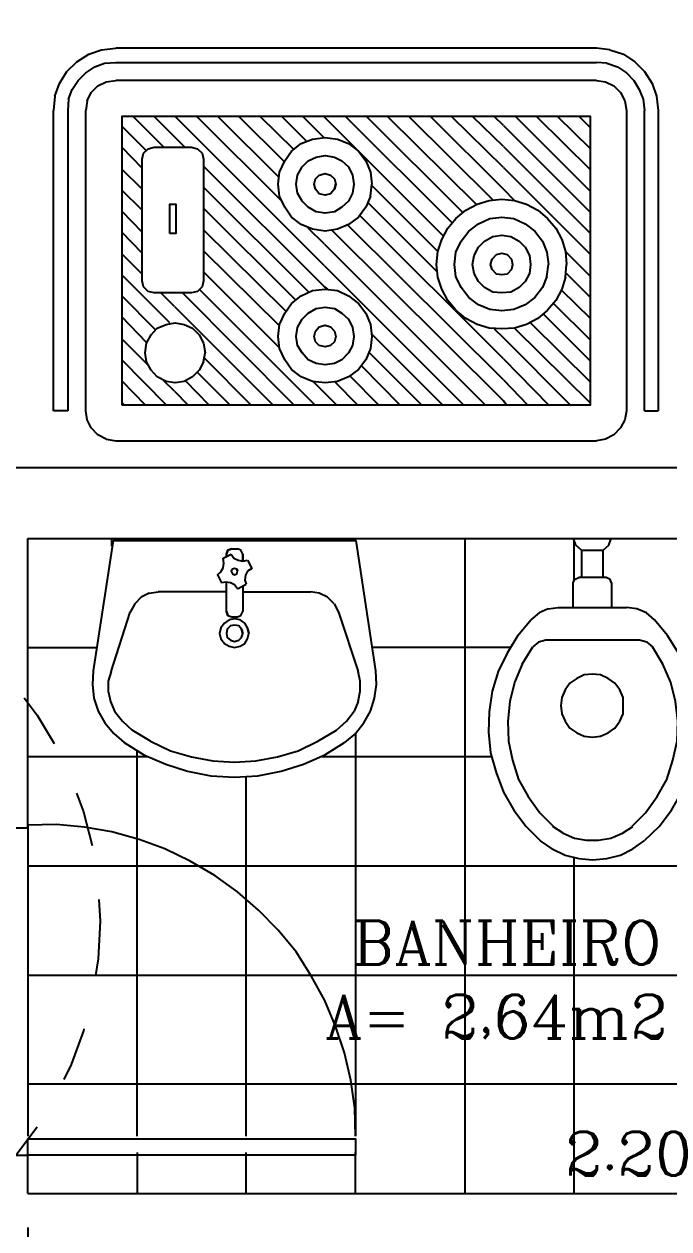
# Model space of a CAD drawing. Extents: x -7 to 295, y -11 to 39.
# Drawn here: x 193.378 to 194.559, y 19.782 to 21.989 of the extents above; entities that cross this region are included whole.
import ezdxf
from ezdxf.enums import TextEntityAlignment as Align

# ---------------------------------------------------------------- set-up
doc = ezdxf.new("R2010")
doc.units = 0
doc.header["$LTSCALE"] = 20
doc.linetypes.add('DASHED2', pattern=[0.375, 0.25, -0.125])
doc.layers.get('0').update_dxf_attribs({"linetype": 'CONTINUOUS'})
doc.layers.get('DEFPOINTS').update_dxf_attribs({"linetype": 'CONTINUOUS'})
for name, color, linetype in [('APARELHO', 1, 'CONTINUOUS'), ('APARELHOS', 1, 'CONTINUOUS'), ('COTAS', 244, 'CONTINUOUS'), ('EQUIPAMENTO', 244, 'CONTINUOUS'), ('MADEIRAME', 244, 'CONTINUOUS'), ('PAREDALV', 7, 'CONTINUOUS'), ('PEN7', 7, 'CONTINUOUS'), ('PISO', 30, 'CONTINUOUS'), ('PORTA', 1, 'CONTINUOUS'), ('TELHADO', 1, 'CONTINUOUS'), ('TEXTO', 244, 'CONTINUOUS')]:
    doc.layers.add(name, color=color, linetype=linetype)
doc.styles.add('ROMANC', font='romanc.shx', dxfattribs={"height": 0.08})
doc.dimstyles.new('ROMANC', dxfattribs={"dimtxt": 0.1, "dimasz": 0.18, "dimexe": 0.05, "dimexo": 0.0625, "dimgap": 0.09, "dimtad": 0, "dimzin": 0, "dimtxsty": 'ROMANC', "dimblk1": 'NONE', "dimblk2": 'NONE', "dimsah": 1, "dimcen": 0.09, "dimclrd": 244, "dimclre": 244, "dimclrt": 244, "dimazin": 3, "dimtfac": 1, "dimtdec": 4, "dimtofl": 0, "dimtmove": 0, "dimatfit": 3, "dimtolj": 1, "dimtzin": 0})

# ---------------------------------------------------------------- blocks, each defined once
blk = doc.blocks.new('_OBLIQUE')
at = {"color": 0, "linetype": 'BYBLOCK'}
blk.add_line((-0.5, -0.5), (0.5, 0.5), dxfattribs=at)
blk = doc.blocks.new('*D220')
at = {"color": 244, "linetype": 'BYBLOCK'}
for p, q in [((159.456, 16.5318), (159.456, 16.6499)), ((160.456, 16.5568), (160.456, 16.6499)), ((159.456, 16.5999), (159.7441, 16.5999)), ((160.456, 16.5999), (160.1679, 16.5999))]:
    blk.add_line(p, q, dxfattribs=at)
at = {"layer": 'DEFPOINTS', "color": 0, "linetype": 'BYBLOCK'}
for p in [(163.651, 20.7802), (162.9335, 20.7243), (163.651, 20.7193), (160.456, 16.5999), (160.456, 16.4943), (159.456, 16.4693)]:
    blk.add_point(p, dxfattribs=at)
at = {"color": 244, "linetype": 'BYBLOCK', "xscale": 0.1, "yscale": 0.1, "zscale": 0.1, "rotation": 180}
blk.add_blockref('_OBLIQUE', (159.456, 16.5999), dxfattribs=at)
at = {"color": 244, "linetype": 'BYBLOCK', "xscale": 0.1, "yscale": 0.1, "zscale": 0.1}
blk.add_blockref('_OBLIQUE', (160.456, 16.5999), dxfattribs=at)
at = {"color": 244, "linetype": 'BYBLOCK', "char_height": 0.08, "attachment_point": 5, "style": 'ROMANC'}
for s, insert in [('\\A1;{0.75}', (163.2923, 20.7802)), ('\\A1;1.00', (159.956, 16.5999))]:
    blk.add_mtext(s, dxfattribs=dict(at, insert=insert))
blk = doc.blocks.new('*D229')
at = {"color": 244, "linetype": 'BYBLOCK'}
for p, q in [((161.451, 20.6568), (161.451, 20.2171)), ((161.321, 20.5268), (161.321, 20.2171)), ((161.321, 20.2671), (161.321, 20.2671)), ((161.451, 20.2671), (161.651, 20.2671))]:
    blk.add_line(p, q, dxfattribs=at)
at = {"layer": 'DEFPOINTS', "color": 0, "linetype": 'BYBLOCK'}
for p in [(161.451, 20.7193), (161.321, 20.5893), (161.451, 20.2671)]:
    blk.add_point(p, dxfattribs=at)
at = {"color": 244, "linetype": 'BYBLOCK', "xscale": 0.1, "yscale": 0.1, "zscale": 0.1}
blk.add_blockref('_OBLIQUE', (161.321, 20.2671), dxfattribs=at)
at = {"color": 244, "linetype": 'BYBLOCK', "xscale": 0.1, "yscale": 0.1, "zscale": 0.1, "rotation": 180}
blk.add_blockref('_OBLIQUE', (161.451, 20.2671), dxfattribs=at)
at = {"color": 244, "linetype": 'BYBLOCK', "insert": (161.8629, 20.2671), "char_height": 0.08, "attachment_point": 5, "style": 'ROMANC'}
blk.add_mtext('\\A1;0.13', dxfattribs=at)
blk = doc.blocks.new('*D230')
at = {"layer": 'DEFPOINTS', "color": 0, "linetype": 'BYBLOCK'}
for p in [(163.651, 20.7921), (161.451, 20.7193), (163.651, 20.7193)]:
    blk.add_point(p, dxfattribs=at)
at = {"color": 244, "linetype": 'BYBLOCK', "insert": (162.551, 20.7921), "char_height": 0.08, "attachment_point": 5, "style": 'ROMANC'}
blk.add_mtext('\\A1;2.20', dxfattribs=at)
blk = doc.blocks.new('*D221')
at = {"color": 244, "linetype": 'BYBLOCK'}
for p, q in [((157.781, 25.2464), (157.781, 25.519)), ((163.781, 25.2464), (163.781, 25.519)), ((157.781, 25.469), (160.5691, 25.469)), ((163.781, 25.469), (160.9929, 25.469)), ((164.5336, 23.7859), (164.6638, 23.7859)), ((164.6138, 23.7859), (164.6138, 22.8708)), ((164.6138, 21.5319), (164.6138, 22.447)), ((164.5336, 21.5319), (164.6638, 21.5319))]:
    blk.add_line(p, q, dxfattribs=at)
at = {"layer": 'DEFPOINTS', "color": 0, "linetype": 'BYBLOCK'}
for p in [(163.781, 25.469), (157.781, 25.1839), (163.781, 25.1839), (164.4711, 23.7859), (164.4711, 21.5319), (164.6138, 21.5319)]:
    blk.add_point(p, dxfattribs=at)
at = {"color": 244, "linetype": 'BYBLOCK', "xscale": 0.1, "yscale": 0.1, "zscale": 0.1}
for p, rotation in [((157.781, 25.469), 180), ((164.6138, 23.7859), 90), ((164.6138, 21.5319), 270)]:
    blk.add_blockref('_OBLIQUE', p, dxfattribs=dict(at, rotation=rotation))
blk.add_blockref('_OBLIQUE', (163.781, 25.469), dxfattribs=at)
at = {"color": 244, "linetype": 'BYBLOCK', "insert": (160.781, 25.469), "char_height": 0.08, "attachment_point": 5, "style": 'ROMANC'}
blk.add_mtext('\\A1;6.00', dxfattribs=at)
at = {"color": 244, "linetype": 'BYBLOCK', "insert": (164.6138, 22.6589), "char_height": 0.08, "attachment_point": 5, "rotation": 90, "style": 'ROMANC'}
blk.add_mtext('\\A1;2.25', dxfattribs=at)

msp = doc.modelspace()

# ---------------------------------------------------------------- linework, layer by layer
at = {"layer": 'APARELHO', "color": 244}
for points in [[(194.3988, 21.0254), (194.3888, 21.0342), (194.3843, 21.0467)], [(194.4388, 21.0254), (194.4488, 21.0342), (194.4534, 21.0467)], [(194.3988, 21.0254), (194.4388, 21.0254)], [(194.3988, 21.0254), (194.3988, 20.9754)], [(194.4388, 20.9754), (194.4388, 21.0254)], [(194.3838, 20.9654), (194.3863, 20.9717), (194.3938, 20.9754)], [(194.4438, 20.9754), (194.3938, 20.9754)], [(194.4538, 20.9654), (194.4513, 20.9717), (194.4438, 20.9754)], [(194.3838, 20.9204), (194.3838, 20.9654)], [(194.4538, 20.9654), (194.4538, 20.9204)], [(194.3376, 20.9179), (194.3213, 20.9104), (194.3063, 20.8979)], [(194.3376, 20.9179), (194.3563, 20.9204)], [(194.3563, 20.9204), (194.4813, 20.9204)], [(194.5326, 20.8979), (194.5176, 20.9104), (194.5001, 20.9179), (194.4813, 20.9204)], [(194.2826, 20.8692), (194.3063, 20.8979)], [(194.5413, 20.5192), (194.5638, 20.5492), (194.5826, 20.5817), (194.5963, 20.6179), (194.6051, 20.6542), (194.6101, 20.6917), (194.6088, 20.7292), (194.6026, 20.7667), (194.5926, 20.8029), (194.5763, 20.8367), (194.5563, 20.8692), (194.5326, 20.8979)], [(194.2826, 20.8692), (194.2626, 20.8367), (194.2463, 20.8029), (194.2351, 20.7667), (194.2301, 20.7292), (194.2288, 20.6917), (194.2326, 20.6542), (194.2426, 20.6179), (194.2563, 20.5817), (194.2751, 20.5492), (194.2976, 20.5192), (194.3238, 20.4929)], [(194.2901, 20.8167), (194.3101, 20.8479)], [(194.5051, 20.8604), (194.3338, 20.8604), (194.3201, 20.8567), (194.3101, 20.8479)], [(194.5188, 20.8567), (194.5051, 20.8604)], [(194.5163, 20.5442), (194.5376, 20.5742), (194.5551, 20.6054), (194.5663, 20.6404), (194.5738, 20.6754), (194.5751, 20.7117), (194.5713, 20.7479), (194.5626, 20.7829), (194.5476, 20.8167), (194.5288, 20.8479)], [(194.2901, 20.8167), (194.2763, 20.7829), (194.2676, 20.7479), (194.2638, 20.7117), (194.2651, 20.6754), (194.2726, 20.6404), (194.2838, 20.6054), (194.3013, 20.5742), (194.3226, 20.5442), (194.3476, 20.5192)], [(194.4751, 20.7554), (194.4688, 20.7692), (194.4601, 20.7817), (194.4476, 20.7904), (194.4338, 20.7967), (194.4188, 20.7979), (194.4038, 20.7967), (194.3901, 20.7904), (194.3776, 20.7817), (194.3688, 20.7692), (194.3626, 20.7554), (194.3613, 20.7404), (194.3626, 20.7254), (194.3688, 20.7117), (194.3776, 20.6992), (194.3901, 20.6904), (194.4038, 20.6842), (194.4188, 20.6829), (194.4338, 20.6842), (194.4476, 20.6904), (194.4601, 20.6992), (194.4688, 20.7117), (194.4751, 20.7254), (194.4751, 20.7554)], [(193.5613, 20.6729), (193.5976, 20.6504), (193.6376, 20.6329), (193.6776, 20.6204), (193.7201, 20.6117), (193.7638, 20.6092), (193.8063, 20.6117), (193.8488, 20.6204), (193.8901, 20.6329), (193.9288, 20.6504), (193.9651, 20.6729)], [(194.5163, 20.5442), (194.4913, 20.5192)], [(194.3651, 20.5067), (194.3463, 20.5192)], [(194.3651, 20.5067), (194.3863, 20.4979), (194.4076, 20.4942), (194.4301, 20.4942), (194.4526, 20.4979), (194.4738, 20.5067), (194.4926, 20.5192)], [(194.5413, 20.5192), (194.5138, 20.4929)], [(194.3451, 20.4779), (194.3238, 20.4929)], [(194.3451, 20.4779), (194.3688, 20.4667), (194.3938, 20.4604), (194.4188, 20.4579), (194.4451, 20.4604), (194.4701, 20.4667), (194.4926, 20.4779), (194.5138, 20.4929)]]:
    msp.add_lwpolyline(points, dxfattribs=at)
at = {"layer": 'APARELHOS', "color": 244, "linetype": 'CONTINUOUS'}
for p, q in [((193.7588, 21.0279), (193.7688, 21.0279)), ((193.7688, 20.9542), (193.7851, 20.9629)), ((193.7788, 20.9596), (193.7788, 20.9129))]:
    msp.add_line(p, q, dxfattribs=at)
for points in [[(193.5413, 21.0429), (193.5051, 20.8042)], [(193.5388, 21.0329), (193.5388, 21.0467)], [(193.5413, 21.0429), (193.9863, 21.0429)], [(194.0226, 20.8042), (193.9863, 21.0429)], [(193.7426, 21.0104), (193.7576, 21.0179)], [(193.7488, 21.0142), (193.7488, 21.0179), (193.7513, 21.0254), (193.7588, 21.0279), (193.7513, 21.0254), (193.7488, 21.0179)], [(193.7576, 21.0179), (193.7626, 21.0104), (193.7701, 21.0067), (193.7788, 21.0054), (193.7876, 21.0067)], [(193.7788, 21.0179), (193.7788, 21.0054), (193.7788, 21.0179), (193.7751, 21.0254), (193.7688, 21.0279)], [(193.7388, 20.9854), (193.7326, 20.9804), (193.7388, 20.9854), (193.7426, 20.9929), (193.7438, 21.0017), (193.7426, 21.0104)], [(193.7876, 21.0067), (193.7951, 20.9917), (193.7876, 20.9867), (193.7838, 20.9792), (193.7826, 20.9704), (193.7851, 20.9629)], [(193.7326, 20.9804), (193.7401, 20.9654)], [(193.7676, 20.9904), (193.7688, 20.9867), (193.7676, 20.9904), (193.7638, 20.9917), (193.7601, 20.9904), (193.7576, 20.9867), (193.7601, 20.9817), (193.7638, 20.9804), (193.7676, 20.9817), (193.7688, 20.9867)], [(193.6076, 20.9467), (193.6238, 20.9492)], [(193.7488, 20.9492), (193.6238, 20.9492)], [(193.7688, 20.9542), (193.7638, 20.9617), (193.7563, 20.9654), (193.7476, 20.9667), (193.7401, 20.9654)], [(193.7488, 20.9129), (193.7488, 20.9667)], [(193.7788, 20.9492), (193.9026, 20.9492)], [(193.9463, 20.9267), (193.9338, 20.9392), (193.9188, 20.9467), (193.9026, 20.9492)], [(193.6076, 20.9467), (193.5926, 20.9392), (193.5813, 20.9267), (193.5726, 20.9117)], [(193.5376, 20.8029), (193.5726, 20.9117)], [(193.7513, 20.9054), (193.7488, 20.9129), (193.7513, 20.9054), (193.7588, 20.9029)], [(193.7688, 20.9029), (193.7751, 20.9054), (193.7788, 20.9129)], [(193.9463, 20.9267), (193.9538, 20.9117)], [(193.9538, 20.9117), (193.9901, 20.8029)], [(193.7876, 20.8829), (193.7901, 20.8729), (193.7876, 20.8829), (193.7826, 20.8917), (193.7738, 20.8979), (193.7638, 20.8992), (193.7538, 20.8979), (193.7451, 20.8917), (193.7388, 20.8829), (193.7363, 20.8729), (193.7388, 20.8629), (193.7451, 20.8542), (193.7538, 20.8492), (193.7638, 20.8467), (193.7738, 20.8492), (193.7826, 20.8542), (193.7876, 20.8629), (193.7901, 20.8729)], [(193.7763, 20.8804), (193.7788, 20.8729), (193.7763, 20.8804), (193.7713, 20.8867), (193.7638, 20.8879), (193.7563, 20.8867), (193.7501, 20.8804), (193.7488, 20.8729), (193.7501, 20.8654), (193.7563, 20.8604), (193.7638, 20.8579), (193.7713, 20.8604), (193.7763, 20.8654), (193.7788, 20.8729)], [(193.7588, 20.9029), (193.7688, 20.9029)], [(193.5051, 20.8042), (193.5038, 20.7792), (193.5063, 20.7542), (193.5138, 20.7304), (193.5263, 20.7092), (193.5426, 20.6892), (193.5613, 20.6729)], [(193.5376, 20.8029), (193.5326, 20.7854), (193.5326, 20.7667), (193.5363, 20.7479), (193.5438, 20.7304)], [(193.9851, 20.6892), (194.0001, 20.7092), (194.0126, 20.7304), (194.0201, 20.7542), (194.0238, 20.7792), (194.0226, 20.8042)], [(193.9901, 20.7479), (193.9938, 20.7667), (193.9938, 20.7854), (193.9901, 20.8029)], [(193.5438, 20.7304), (193.5588, 20.7117), (193.5763, 20.6954)], [(193.9501, 20.6954), (193.9688, 20.7117), (193.9826, 20.7304)], [(193.9901, 20.7479), (193.9826, 20.7304)], [(193.6101, 20.6754), (193.5763, 20.6954)], [(193.6101, 20.6754), (193.6463, 20.6579), (193.6851, 20.6467), (193.7238, 20.6392), (193.7638, 20.6367), (193.8026, 20.6392), (193.8426, 20.6467), (193.8801, 20.6579), (193.9163, 20.6754), (193.9501, 20.6954)], [(193.9851, 20.6892), (193.9651, 20.6729)]]:
    msp.add_lwpolyline(points, dxfattribs=at)
at = {"layer": 'EQUIPAMENTO', "color": 252, "linetype": 'CONTINUOUS'}
for points in [[(193.4349, 21.857), (193.4431, 21.8803), (193.4569, 21.9023), (193.4748, 21.9202), (193.4968, 21.934), (193.5201, 21.9422), (193.5463, 21.945)], [(194.4263, 21.945), (193.5463, 21.945)], [(194.451, 21.9422), (194.4263, 21.945)], [(194.451, 21.9422), (194.4758, 21.934), (194.4964, 21.9202), (194.5143, 21.9023), (194.528, 21.8803), (194.5363, 21.857), (194.539, 21.8308)], [(193.4596, 21.8515), (193.4665, 21.8693), (193.4775, 21.8858), (193.4913, 21.8996), (193.5078, 21.9106), (193.5256, 21.9175), (193.5463, 21.9188)], [(193.5463, 21.9188), (194.4263, 21.9188)], [(194.4455, 21.9175), (194.4263, 21.9188)], [(194.4455, 21.9175), (194.4648, 21.9106), (194.4813, 21.8996), (194.495, 21.8858), (194.5046, 21.8693), (194.5115, 21.8515), (194.5143, 21.8308)], [(193.494, 21.8487), (193.5009, 21.8638), (193.5133, 21.8762), (193.5284, 21.8831), (193.5463, 21.8858)], [(194.4263, 21.8858), (193.5463, 21.8858)], [(194.4263, 21.8858), (194.4428, 21.8831), (194.4579, 21.8762), (194.4703, 21.8638), (194.4785, 21.8487), (194.4813, 21.8308)], [(193.4349, 21.857), (193.4321, 21.8308)], [(193.4596, 21.8515), (193.4583, 21.8308)], [(193.494, 21.8487), (193.4913, 21.8308)], [(193.4321, 21.2808), (193.4321, 21.8308)], [(193.4583, 21.8308), (193.4583, 21.2808)], [(193.4913, 21.2808), (193.4913, 21.8308)], [(193.5573, 21.2918), (194.4153, 21.2918), (194.4153, 21.8198), (193.5573, 21.8198), (193.5573, 21.2918)], [(193.6343, 21.7635), (193.5779, 21.8198)], [(193.6535, 21.7827), (193.6164, 21.8198)], [(193.9285, 21.5462), (193.6549, 21.8198)], [(193.8488, 21.6658), (193.6948, 21.8198)], [(193.7333, 21.8198), (193.8446, 21.7085)], [(193.8543, 21.7373), (193.7718, 21.8198)], [(193.8721, 21.7593), (193.8103, 21.8198)], [(193.8955, 21.7745), (193.8501, 21.8198)], [(193.9271, 21.7813), (193.8886, 21.8198)], [(193.9285, 21.8185), (193.9271, 21.8198)], [(194.1458, 21.6012), (193.9285, 21.8185)], [(193.967, 21.8198), (194.1609, 21.626)], [(194.1815, 21.6438), (194.0055, 21.8198)], [(194.2063, 21.659), (194.044, 21.8198)], [(194.2365, 21.6672), (194.0825, 21.8198)], [(194.2558, 21.6865), (194.1224, 21.8198)], [(194.2558, 21.7263), (194.1609, 21.8198)], [(194.2558, 21.7648), (194.1994, 21.8198)], [(194.2558, 21.8033), (194.2393, 21.8198)], [(194.4153, 21.6823), (194.2778, 21.8198)], [(194.3163, 21.8198), (194.4153, 21.7222)], [(194.4153, 21.7607), (194.3548, 21.8198)], [(194.3946, 21.8198), (194.4153, 21.7992)], [(194.4813, 21.8308), (194.4813, 21.2808)], [(194.5143, 21.2808), (194.5143, 21.8308)], [(194.539, 21.8308), (194.539, 21.2808)], [(193.6013, 21.758), (193.5573, 21.802)], [(194.2558, 21.8033), (194.4153, 21.6438)], [(193.6728, 21.7635), (193.6535, 21.7827)], [(194.0124, 21.6741), (194.0041, 21.6535), (193.9904, 21.6356), (193.9725, 21.6218), (193.9519, 21.6136), (193.9299, 21.6095), (193.9065, 21.6136), (193.8859, 21.6218), (193.868, 21.6356), (193.8556, 21.6535), (193.846, 21.6741), (193.8433, 21.6961), (193.846, 21.7181), (193.8556, 21.7387), (193.868, 21.7566), (193.8859, 21.7703), (193.9065, 21.7786), (193.9299, 21.7813), (193.9519, 21.7786), (193.9725, 21.7703), (193.9904, 21.7566), (194.0041, 21.7387), (194.0124, 21.7181), (194.0151, 21.6961)], [(193.5944, 21.725), (193.5573, 21.7635)], [(193.6164, 21.4967), (193.6054, 21.4995), (193.5971, 21.5077), (193.5944, 21.5187), (193.5944, 21.7415), (193.5971, 21.7525), (193.6054, 21.7607), (193.6164, 21.7635), (193.6851, 21.7635), (193.6961, 21.7607), (193.7044, 21.7525), (193.7071, 21.7415), (193.7071, 21.5187), (193.7044, 21.5077), (193.6961, 21.4995), (193.6851, 21.4967), (193.6164, 21.4967)], [(193.9821, 21.6961), (193.9794, 21.6796), (193.9725, 21.6645), (193.9601, 21.6535), (193.9464, 21.6452), (193.9299, 21.6425), (193.9134, 21.6452), (193.8983, 21.6535), (193.8873, 21.6645), (193.879, 21.6796), (193.8763, 21.6961), (193.879, 21.7126), (193.8873, 21.7277), (193.8983, 21.7387), (193.9134, 21.7456), (193.9299, 21.7483), (193.9464, 21.7456), (193.9601, 21.7387), (193.9725, 21.7277), (193.9794, 21.7126), (193.9821, 21.6961)], [(194.2558, 21.7648), (194.4153, 21.6053)], [(193.5944, 21.6865), (193.5573, 21.7236)], [(193.9285, 21.5077), (193.934, 21.5036), (193.9285, 21.5077), (193.7071, 21.7291)], [(194.2558, 21.7263), (194.4153, 21.5668)], [(193.9464, 21.6865), (193.9491, 21.6961), (193.9464, 21.6865), (193.9395, 21.6782), (193.9299, 21.6755), (193.9189, 21.6782), (193.912, 21.6865), (193.9093, 21.6961), (193.912, 21.7057), (193.9189, 21.7126), (193.9299, 21.7153), (193.9395, 21.7126), (193.9464, 21.7057), (193.9491, 21.6961)], [(193.5944, 21.648), (193.5573, 21.6851)], [(193.8996, 21.4981), (193.7071, 21.6906)], [(194.0124, 21.6741), (194.0151, 21.6961)], [(194.1361, 21.5723), (194.0151, 21.6933)], [(194.2764, 21.6658), (194.2558, 21.6865)], [(193.6453, 21.6053), (193.6453, 21.659), (193.6563, 21.659), (193.6563, 21.6053), (193.6453, 21.6053)], [(194.1348, 21.5352), (194.0083, 21.6617)], [(194.3699, 21.5256), (194.363, 21.5036), (194.352, 21.483), (194.3369, 21.4651), (194.319, 21.45), (194.2984, 21.439), (194.2764, 21.4321), (194.253, 21.4307), (194.2296, 21.4321), (194.2076, 21.439), (194.187, 21.45), (194.1691, 21.4651), (194.154, 21.483), (194.143, 21.5036), (194.1361, 21.5256), (194.1334, 21.549), (194.1361, 21.5723), (194.143, 21.5943), (194.154, 21.615), (194.1691, 21.6328), (194.187, 21.648), (194.2076, 21.659), (194.2296, 21.6658), (194.253, 21.6686), (194.2764, 21.6658), (194.2984, 21.659), (194.319, 21.648), (194.3369, 21.6328), (194.352, 21.615), (194.363, 21.5943), (194.3699, 21.5723), (194.3713, 21.549)], [(193.5944, 21.6081), (193.5573, 21.6466)], [(193.8749, 21.4843), (193.7071, 21.6521)], [(194.2558, 21.3757), (193.9931, 21.6383)], [(194.3355, 21.527), (194.3273, 21.5063), (194.3135, 21.4885), (194.2956, 21.4747), (194.275, 21.4665), (194.253, 21.4637), (194.231, 21.4665), (194.2104, 21.4747), (194.1925, 21.4885), (194.1788, 21.5063), (194.1691, 21.527), (194.1664, 21.549), (194.1691, 21.571), (194.1788, 21.5916), (194.1925, 21.6095), (194.2104, 21.6232), (194.231, 21.6328), (194.253, 21.6356), (194.275, 21.6328), (194.2956, 21.6232), (194.3135, 21.6095), (194.3273, 21.5916), (194.3355, 21.571), (194.3383, 21.549)], [(193.857, 21.4637), (193.7071, 21.6122)], [(193.9285, 21.5861), (193.8983, 21.615)], [(194.2558, 21.3372), (193.9711, 21.6205)], [(193.5944, 21.5696), (193.5573, 21.6081)], [(194.2558, 21.2987), (194.2613, 21.2918), (194.2558, 21.2987), (193.9423, 21.6108)], [(194.3053, 21.549), (194.3039, 21.5325), (194.2956, 21.5173), (194.2846, 21.5063), (194.2695, 21.4981), (194.253, 21.4967), (194.2365, 21.4981), (194.2214, 21.5063), (194.2104, 21.5173), (194.2021, 21.5325), (194.1994, 21.549), (194.2021, 21.5655), (194.2104, 21.5806), (194.2214, 21.5916), (194.2365, 21.5998), (194.253, 21.6026), (194.2695, 21.5998), (194.2846, 21.5916), (194.2956, 21.5806), (194.3039, 21.5655), (194.3053, 21.549)], [(193.5944, 21.5311), (193.5573, 21.5682)], [(193.846, 21.4362), (193.7071, 21.5737)], [(193.9285, 21.5861), (194.2228, 21.2918)], [(194.2723, 21.549), (194.2709, 21.5393), (194.2626, 21.5311), (194.253, 21.5297), (194.2434, 21.5311), (194.2351, 21.5393), (194.2324, 21.549), (194.2351, 21.5586), (194.2434, 21.5668), (194.253, 21.5696), (194.2626, 21.5668), (194.2709, 21.5586), (194.2723, 21.549)], [(194.3699, 21.5723), (194.4153, 21.527)], [(193.9285, 21.5462), (194.1829, 21.2918)], [(194.3355, 21.527), (194.3383, 21.549)], [(194.3699, 21.5256), (194.3713, 21.549)], [(193.6453, 21.4417), (193.5573, 21.5297)], [(193.846, 21.3963), (193.7071, 21.5352)], [(194.3713, 21.5325), (194.4153, 21.4885)], [(193.7003, 21.5022), (193.9106, 21.2918)], [(194.0151, 21.417), (194.0124, 21.395), (194.0041, 21.3743), (193.9904, 21.3565), (193.9725, 21.3427), (193.9519, 21.3345), (193.9299, 21.3317), (193.9065, 21.3345), (193.8859, 21.3427), (193.868, 21.3565), (193.8556, 21.3743), (193.846, 21.395), (193.8433, 21.417), (193.846, 21.439), (193.8556, 21.4596), (193.868, 21.4775), (193.8859, 21.4912), (193.9065, 21.5008), (193.9299, 21.5036), (193.9519, 21.5008), (193.9725, 21.4912), (193.9904, 21.4775), (194.0041, 21.4596), (194.0124, 21.439), (194.0151, 21.417)], [(194.3616, 21.5022), (194.4153, 21.45)], [(193.6191, 21.4293), (193.5573, 21.4912)], [(193.6535, 21.472), (193.6288, 21.4967)], [(193.6686, 21.4967), (193.8721, 21.2918)], [(193.6535, 21.472), (193.8336, 21.2918)], [(193.9821, 21.417), (193.9794, 21.4005), (193.9725, 21.3867), (193.9601, 21.3743), (193.9464, 21.3675), (193.9299, 21.3647), (193.9134, 21.3675), (193.8983, 21.3743), (193.8873, 21.3867), (193.879, 21.4005), (193.8763, 21.417), (193.879, 21.4335), (193.8873, 21.4486), (193.8983, 21.4596), (193.9134, 21.4678), (193.9299, 21.4706), (193.9464, 21.4678), (193.9601, 21.4596), (193.9725, 21.4486), (193.9794, 21.4335), (193.9821, 21.417)], [(194.3286, 21.4582), (194.4153, 21.3716)], [(194.3479, 21.4775), (194.4153, 21.4101)], [(193.6026, 21.406), (193.5573, 21.4527)], [(193.7071, 21.3702), (193.6989, 21.3551), (193.6865, 21.3427), (193.6714, 21.3345), (193.6549, 21.3317), (193.6384, 21.3345), (193.6219, 21.3427), (193.6109, 21.3551), (193.6026, 21.3702), (193.5999, 21.3867), (193.6026, 21.4046), (193.6109, 21.4197), (193.6219, 21.4321), (193.6384, 21.439), (193.6549, 21.4417), (193.6714, 21.439), (193.6865, 21.4321), (193.6989, 21.4197), (193.7071, 21.4046), (193.7099, 21.3867)], [(193.9491, 21.417), (193.9464, 21.4073), (193.9395, 21.4005), (193.9299, 21.3977), (193.9189, 21.4005), (193.912, 21.4073), (193.9093, 21.417), (193.912, 21.4266), (193.9189, 21.4348), (193.9299, 21.4376), (193.9395, 21.4348), (193.9464, 21.4266), (193.9491, 21.417)], [(194.3053, 21.4417), (194.4153, 21.3331)], [(193.604, 21.3661), (193.5573, 21.4128)], [(194.0151, 21.4211), (194.1444, 21.2918)], [(194.2393, 21.4307), (194.2558, 21.4142)], [(194.2558, 21.4142), (194.3781, 21.2918)], [(194.2764, 21.4321), (194.4153, 21.2946)], [(193.6384, 21.2918), (193.5573, 21.3743)], [(193.7071, 21.3702), (193.7099, 21.3867)], [(193.7085, 21.3771), (193.7938, 21.2918)], [(194.0096, 21.3881), (194.1059, 21.2918)], [(194.2558, 21.3757), (194.3383, 21.2918)], [(193.6961, 21.351), (193.7553, 21.2918)], [(193.9959, 21.3633), (194.066, 21.2918)], [(193.5573, 21.3358), (193.5999, 21.2918)], [(193.6535, 21.3166), (193.6343, 21.3358)], [(193.6741, 21.3358), (193.7168, 21.2918)], [(193.9079, 21.3345), (193.9285, 21.3138)], [(193.9478, 21.3331), (193.989, 21.2918)], [(193.9753, 21.3441), (194.0275, 21.2918)], [(194.2558, 21.3372), (194.2998, 21.2918)], [(193.6535, 21.3166), (193.6783, 21.2918)], [(193.9285, 21.3138), (193.9505, 21.2918)], [(193.4583, 21.2808), (193.4321, 21.2808)], [(193.5284, 21.2286), (193.5133, 21.2368), (193.5009, 21.2492), (193.494, 21.2643), (193.4913, 21.2808)], [(193.5614, 21.2918), (193.5573, 21.296)], [(194.4813, 21.2808), (194.4785, 21.2643), (194.4703, 21.2492), (194.4579, 21.2368), (194.4428, 21.2286), (194.4263, 21.2258)], [(194.5143, 21.2808), (194.539, 21.2808)], [(193.5284, 21.2286), (193.5463, 21.2258)], [(193.5463, 21.2258), (194.4263, 21.2258)]]:
    msp.add_lwpolyline(points, dxfattribs=at)
at = {"layer": 'PAREDALV'}
for p, q in [((193.2551, 21.1767), (195.7151, 21.1767)), ((193.3851, 20.5167), (193.3851, 21.0467)), ((193.3851, 21.0467), (195.5851, 21.0467)), ((193.2551, 20.5167), (193.3851, 20.5167)), ((193.2551, 19.9167), (193.3851, 19.9167)), ((193.3851, 19.8467), (193.3851, 19.9167)), ((193.3851, 19.8467), (195.5851, 19.8467))]:
    msp.add_line(p, q, dxfattribs=at)
at = {"layer": 'PEN7', "color": 244}
msp.add_lwpolyline([(194.5188, 20.8567), (194.5288, 20.8479)], dxfattribs=at)
at = {"layer": 'PISO', "color": 30}
for points in [[(194.1851, 21.0467), (194.1851, 19.8467)], [(194.3851, 21.0445), (194.3851, 20.9686)], [(193.3851, 20.8467), (193.5113, 20.8467)], [(194.2676, 20.8467), (194.0151, 20.8467)], [(193.9851, 20.6904), (193.9851, 19.9517)], [(193.6051, 20.6467), (193.3851, 20.6467)], [(193.5851, 19.9517), (193.5851, 20.6579)], [(194.2351, 20.6467), (193.9213, 20.6467)], [(193.7851, 19.9517), (193.7851, 20.6104)], [(193.3851, 20.5217), (193.3851, 19.9517)], [(193.3851, 20.4467), (194.8188, 20.4467)], [(194.3851, 20.4626), (194.3851, 19.8467)], [(193.3851, 20.2467), (194.8476, 20.2467)], [(194.8476, 20.0467), (193.3851, 20.0467)], [(193.5851, 19.9217), (193.5851, 19.8467)], [(193.7851, 19.8467), (193.7851, 19.9217)], [(193.9851, 19.8467), (193.9851, 19.9217)]]:
    msp.add_lwpolyline(points, dxfattribs=at)
at = {"layer": 'PORTA', "color": 30}
msp.add_lwpolyline([(193.9851, 19.9517), (193.9838, 20.0029), (193.9763, 20.0542), (193.9651, 20.1042), (193.9488, 20.1529), (193.9288, 20.2004), (193.9038, 20.2454), (193.8763, 20.2892), (193.8438, 20.3292), (193.8076, 20.3654), (193.7688, 20.3992), (193.7276, 20.4292), (193.6826, 20.4554), (193.6363, 20.4779), (193.5888, 20.4954), (193.5388, 20.5092), (193.4888, 20.5179), (193.4376, 20.5229), (193.3851, 20.5217)], dxfattribs=at)
at = {"layer": 'PORTA'}
msp.add_lwpolyline([(193.3851, 19.9167), (193.3851, 19.9467), (193.9851, 19.9467), (193.9851, 19.9167)], close=True, dxfattribs=at)
at = {"layer": 'TELHADO', "color": 30, "linetype": 'DASHED2', "ltscale": 0.02}
msp.add_circle((192.8424, 20.3454), 0.675, dxfattribs=at)

# ---------------------------------------------------------------- texts
at = {"layer": 'TEXTO', "linetype": 'CONTINUOUS', "style": 'ROMANC'}
for s, p in [('BANHEIRO', (194.2633, 20.3062)), ('A= 2,64m2', (194.243, 20.1708))]:
    msp.add_text(s, height=0.08, dxfattribs=at).set_placement(p, align=Align.MIDDLE)

# ---------------------------------------------------------------- dimensions: what is measured, and where the dimension line sits
at = {"layer": 'COTAS', "color": 244, "linetype": 'CONTINUOUS'}
for base, p1, p2, override, picture, middle in [((195.7151, 24.5965), (189.7151, 24.3114), (195.7151, 24.3114), {"dimasz": 0.1, "dimblk1": 'OBLIQUE', "dimblk2": 'OBLIQUE'}, '*D221', (192.7151, 24.5965)), ((195.5851, 19.9195), (193.3851, 19.8467), (195.5851, 19.8467), {"dimasz": 0.1, "dimblk1": 'OBLIQUE', "dimblk2": 'OBLIQUE', "dimse1": 1, "dimse2": 1, "dimsd1": 1, "dimsd2": 1}, '*D230', (194.4851, 19.9195)), ((193.3851, 19.3945), (193.2551, 19.7167), (193.3851, 19.8467), {"dimasz": 0.1, "dimblk1": 'OBLIQUE', "dimblk2": 'OBLIQUE'}, '*D229', (193.797, 19.3945))]:
    dim = msp.add_linear_dim(base=base, p1=p1, p2=p2, dimstyle='ROMANC', override=override, dxfattribs=at)
    dim.commit()
    dim.dimension.update_dxf_attribs({"geometry": picture, "text_midpoint": middle, "insert": (31.934, -0.8726)})
at = {"layer": 'MADEIRAME', "color": 244, "linetype": 'CONTINUOUS'}
dim = msp.add_linear_dim(base=(192.3901, 15.7274), p1=(191.3901, 15.5967), p2=(192.3901, 15.6217), dimstyle='ROMANC', override={"dimasz": 0.1, "dimblk1": 'OBLIQUE', "dimblk2": 'OBLIQUE'}, dxfattribs=at)
dim.commit()
dim.dimension.update_dxf_attribs({"geometry": '*D220', "text_midpoint": (191.8901, 15.7274), "insert": (31.934, -0.8726)})

doc.saveas('drawing.dxf')
